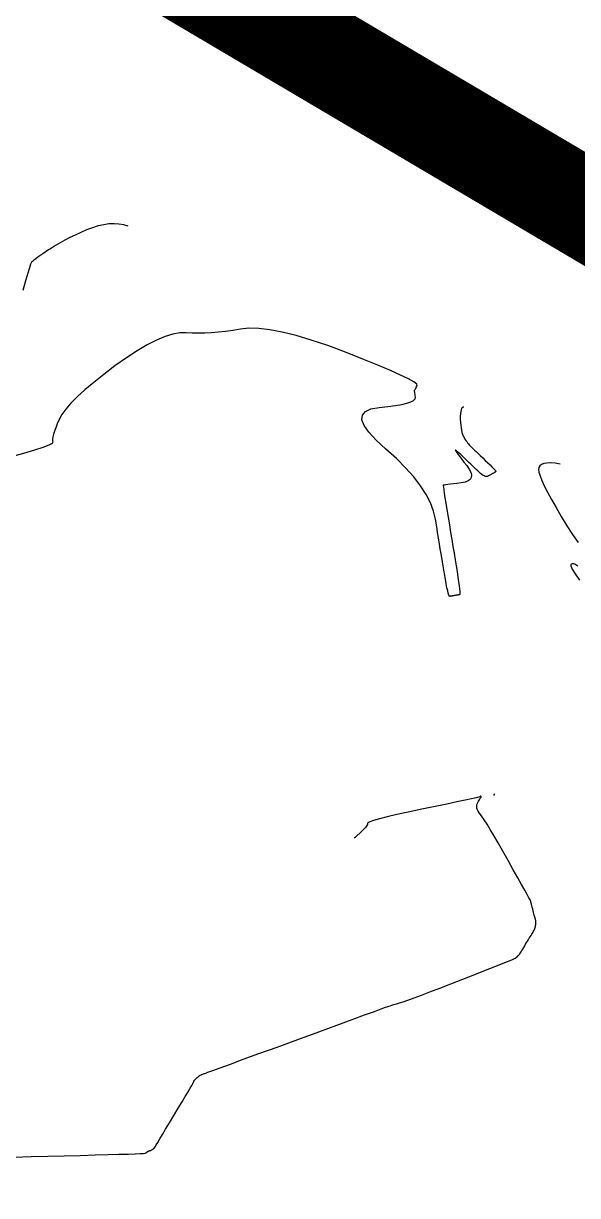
# Model space of a CAD drawing. Header units: metres. Extents: x 729358 to 732680, y 1423022 to 1426117.
# Drawn here: x 730832.46 to 730854.07, y 1425843.03 to 1425888.72 of the extents above; entities that cross this region are included whole.
import ezdxf

# ---------------------------------------------------------------- set-up
doc = ezdxf.new("R2010")
doc.units = ezdxf.units.M
doc.header["$MEASUREMENT"] = 0
doc.linetypes.add('PHANTOM', pattern=[2.5, 1.25, -0.25, 0.25, -0.25, 0.25, -0.25])
for name, color, linetype in [('36Bound', 6, 'PHANTOM'), ('CONTOUR', 59, 'Continuous'), ('INDEX-CON', 252, 'Continuous')]:
    doc.layers.add(name, color=color, linetype=linetype)

# ---------------------------------------------------------------- blocks, each defined once
blk = doc.blocks.new('ct 50 rai')
at = {"layer": 'CONTOUR'}
for points in [[(-165.472, 101.782), (-165.647, 101.834), (-165.83, 101.865), (-166.021, 101.876), (-166.22, 101.867), (-166.426, 101.838), (-166.64, 101.789), (-166.862, 101.721), (-167.091, 101.632), (-167.319, 101.532), (-167.537, 101.433), (-167.744, 101.333), (-167.94, 101.233), (-168.126, 101.132), (-168.301, 101.031), (-168.465, 100.929), (-168.619, 100.827), (-168.759, 100.731), (-168.882, 100.645), (-168.987, 100.57), (-169.075, 100.505), (-169.146, 100.452), (-169.2, 100.409), (-169.237, 100.377), (-169.256, 100.356), (-169.277, 100.3), (-169.321, 100.163), (-169.386, 99.946), (-169.474, 99.648), (-169.583, 99.27)], [(-148.63, 92.508), (-148.83, 92.537), (-149.003, 92.551), (-149.149, 92.548), (-149.268, 92.53), (-149.36, 92.495), (-149.425, 92.444), (-149.463, 92.378), (-149.474, 92.295), (-149.458, 92.186), (-149.415, 92.044), (-149.344, 91.866), (-149.247, 91.654), (-149.122, 91.407), (-148.97, 91.126), (-148.791, 90.81), (-148.585, 90.459), (-148.366, 90.101), (-148.147, 89.764), (-147.929, 89.447)], [(-147.942, 88.521), (-147.983, 88.557), (-148.022, 88.585), (-148.059, 88.605), (-148.095, 88.618), (-148.129, 88.623), (-148.161, 88.62), (-148.191, 88.609), (-148.22, 88.591), (-148.219, 88.536), (-148.161, 88.416), (-148.044, 88.23), (-147.871, 87.979)], [(-169.915, 65.493), (-169.249, 65.509), (-168.598, 65.526), (-167.961, 65.542), (-167.338, 65.559), (-166.76, 65.574), (-166.257, 65.589), (-165.83, 65.601), (-165.478, 65.612), (-165.201, 65.621), (-165, 65.629), (-164.874, 65.635), (-164.823, 65.639), (-164.81, 65.643), (-164.798, 65.648), (-164.786, 65.653), (-164.775, 65.659), (-164.764, 65.666), (-164.754, 65.673), (-164.744, 65.681), (-164.734, 65.69), (-164.725, 65.698), (-164.714, 65.707), (-164.702, 65.714), (-164.689, 65.721), (-164.675, 65.728), (-164.66, 65.734), (-164.644, 65.739), (-164.626, 65.744), (-164.609, 65.748), (-164.592, 65.754), (-164.575, 65.761), (-164.559, 65.769), (-164.544, 65.777), (-164.528, 65.787), (-164.514, 65.798), (-164.5, 65.809), (-164.486, 65.82), (-164.475, 65.831), (-164.465, 65.84), (-164.456, 65.847), (-164.449, 65.854), (-164.444, 65.859), (-164.44, 65.863), (-164.438, 65.866), (-164.436, 65.868), (-164.435, 65.871), (-164.433, 65.874), (-164.432, 65.876), (-164.43, 65.879), (-164.428, 65.883), (-164.427, 65.886), (-164.425, 65.889), (-164.412, 65.911), (-164.377, 65.971), (-164.319, 66.067), (-164.238, 66.201), (-164.135, 66.372), (-164.01, 66.581), (-163.862, 66.826), (-163.692, 67.109), (-163.521, 67.393), (-163.371, 67.642), (-163.244, 67.855), (-163.138, 68.034), (-163.054, 68.178), (-162.992, 68.286), (-162.951, 68.359), (-162.932, 68.397), (-162.924, 68.417), (-162.917, 68.434), (-162.91, 68.449), (-162.905, 68.461), (-162.9, 68.472), (-162.896, 68.48), (-162.893, 68.485), (-162.89, 68.488), (-162.887, 68.491), (-162.881, 68.497), (-162.873, 68.505), (-162.862, 68.514), (-162.85, 68.526), (-162.834, 68.541), (-162.817, 68.557), (-162.797, 68.576), (-162.776, 68.595), (-162.756, 68.613), (-162.736, 68.629), (-162.717, 68.644), (-162.698, 68.657), (-162.68, 68.669), (-162.663, 68.68), (-162.646, 68.689), (-162.628, 68.698), (-162.608, 68.707), (-162.586, 68.716), (-162.563, 68.726), (-162.537, 68.736), (-162.509, 68.746), (-162.48, 68.757), (-162.448, 68.768), (-162.363, 68.799), (-162.174, 68.868), (-161.881, 68.974), (-161.484, 69.119), (-160.982, 69.303), (-160.377, 69.524), (-159.667, 69.783), (-158.853, 70.081), (-158.041, 70.378), (-157.337, 70.636), (-156.741, 70.854), (-156.254, 71.032), (-155.874, 71.171), (-155.603, 71.27), (-155.44, 71.33), (-155.385, 71.35), (-155.384, 71.35), (-155.383, 71.351), (-155.382, 71.351), (-155.382, 71.351), (-155.381, 71.351), (-155.381, 71.352), (-155.381, 71.352), (-155.38, 71.352), (-155.373, 71.354), (-155.35, 71.361), (-155.313, 71.372), (-155.26, 71.388), (-155.192, 71.409), (-155.109, 71.434), (-155.011, 71.464), (-154.898, 71.499), (-154.754, 71.545), (-154.563, 71.612), (-154.324, 71.698), (-154.038, 71.805), (-153.705, 71.931), (-153.324, 72.077), (-152.897, 72.243), (-152.421, 72.43), (-151.953, 72.614), (-151.545, 72.775), (-151.198, 72.913), (-150.912, 73.027), (-150.686, 73.118), (-150.52, 73.186), (-150.416, 73.231), (-150.371, 73.252), (-150.358, 73.261), (-150.347, 73.27), (-150.336, 73.277), (-150.328, 73.284), (-150.321, 73.29), (-150.315, 73.295), (-150.311, 73.299), (-150.308, 73.303), (-150.305, 73.306), (-150.302, 73.31), (-150.297, 73.315), (-150.29, 73.321), (-150.283, 73.328), (-150.274, 73.335), (-150.264, 73.344), (-150.253, 73.353), (-150.24, 73.366), (-150.223, 73.387), (-150.203, 73.414), (-150.18, 73.449), (-150.153, 73.491), (-150.122, 73.54), (-150.089, 73.596), (-150.052, 73.66), (-150.013, 73.726), (-149.976, 73.79), (-149.939, 73.852), (-149.903, 73.911), (-149.867, 73.969), (-149.833, 74.024), (-149.799, 74.078), (-149.766, 74.129), (-149.736, 74.177), (-149.708, 74.222), (-149.684, 74.263), (-149.663, 74.301), (-149.646, 74.334), (-149.631, 74.364), (-149.621, 74.391), (-149.613, 74.414), (-149.607, 74.434), (-149.602, 74.454), (-149.597, 74.474), (-149.593, 74.493), (-149.589, 74.511), (-149.585, 74.529), (-149.582, 74.546), (-149.579, 74.562), (-149.577, 74.579), (-149.576, 74.596), (-149.575, 74.614), (-149.575, 74.633), (-149.577, 74.653), (-149.578, 74.673), (-149.581, 74.695), (-149.584, 74.717), (-149.588, 74.739), (-149.592, 74.758), (-149.595, 74.776), (-149.599, 74.791), (-149.602, 74.804), (-149.605, 74.816), (-149.608, 74.825), (-149.611, 74.832), (-149.615, 74.842), (-149.62, 74.861), (-149.628, 74.889), (-149.638, 74.925), (-149.65, 74.97), (-149.663, 75.024), (-149.679, 75.086), (-149.697, 75.158), (-149.715, 75.229), (-149.731, 75.292), (-149.745, 75.346), (-149.757, 75.392), (-149.767, 75.43), (-149.776, 75.459), (-149.782, 75.479), (-149.787, 75.491), (-149.804, 75.522), (-149.847, 75.6), (-149.917, 75.725), (-150.012, 75.897), (-150.134, 76.116), (-150.283, 76.382), (-150.457, 76.694), (-150.658, 77.054), (-150.862, 77.417), (-151.046, 77.74), (-151.211, 78.024), (-151.356, 78.267), (-151.481, 78.471), (-151.587, 78.635), (-151.672, 78.76), (-151.738, 78.844), (-151.789, 78.908), (-151.829, 78.971), (-151.857, 79.032), (-151.875, 79.091), (-151.882, 79.149), (-151.878, 79.206), (-151.863, 79.261), (-151.837, 79.314), (-151.808, 79.364), (-151.783, 79.407), (-151.761, 79.443), (-151.743, 79.473), (-151.73, 79.496), (-151.72, 79.513), (-151.714, 79.523), (-151.712, 79.526), (-151.712, 79.526), (-151.712, 79.527), (-151.712, 79.528), (-151.713, 79.529), (-151.713, 79.531), (-151.713, 79.533), (-151.714, 79.535), (-151.714, 79.538), (-151.715, 79.541), (-151.715, 79.544), (-151.716, 79.546), (-151.717, 79.549), (-151.718, 79.551), (-151.72, 79.553), (-151.721, 79.554), (-151.723, 79.556), (-151.725, 79.557), (-151.727, 79.557), (-151.731, 79.556), (-151.735, 79.555), (-151.739, 79.552), (-151.745, 79.549), (-151.75, 79.544), (-151.757, 79.539), (-151.799, 79.526), (-151.909, 79.5), (-152.09, 79.46), (-152.339, 79.406), (-152.658, 79.338), (-153.046, 79.256), (-153.503, 79.16), (-154.029, 79.051), (-154.553, 78.94), (-155.003, 78.842), (-155.378, 78.755), (-155.678, 78.68), (-155.904, 78.617), (-156.056, 78.566), (-156.133, 78.527), (-156.136, 78.5), (-156.139, 78.451), (-156.218, 78.346), (-156.372, 78.185), (-156.603, 77.969), (-156.655, 77.922)]]:
    blk.add_lwpolyline(points, dxfattribs=at)
at = {"layer": 'CONTOUR', "flags": 128}
blk.add_lwpolyline([(-151.208, 79.608), (-151.2, 79.615), (-151.195, 79.621), (-151.191, 79.626), (-151.189, 79.629), (-151.189, 79.632), (-151.19, 79.634), (-151.194, 79.635), (-151.199, 79.634), (-151.204, 79.633), (-151.209, 79.632), (-151.213, 79.631), (-151.216, 79.629), (-151.219, 79.627), (-151.22, 79.625), (-151.221, 79.622), (-151.221, 79.619), (-151.22, 79.616), (-151.22, 79.614), (-151.219, 79.611), (-151.219, 79.609), (-151.218, 79.607), (-151.217, 79.606), (-151.217, 79.604), (-151.216, 79.603), (-151.215, 79.603), (-151.215, 79.602), (-151.214, 79.602), (-151.213, 79.603), (-151.212, 79.603), (-151.21, 79.605), (-151.209, 79.606), (-151.208, 79.608)], dxfattribs=at)
at = {"layer": 'INDEX-CON'}
blk.add_lwpolyline([(-152.381, 94.724), (-152.417, 94.723), (-152.448, 94.705), (-152.473, 94.671), (-152.493, 94.621), (-152.508, 94.554), (-152.518, 94.471), (-152.522, 94.372), (-152.522, 94.257), (-152.516, 94.137), (-152.507, 94.026), (-152.494, 93.924), (-152.478, 93.83), (-152.458, 93.744), (-152.434, 93.667), (-152.406, 93.598), (-152.374, 93.538), (-152.341, 93.483), (-152.307, 93.432), (-152.274, 93.383), (-152.241, 93.338), (-152.208, 93.296), (-152.175, 93.257), (-152.142, 93.221), (-152.109, 93.188), (-152.071, 93.152), (-152.024, 93.107), (-151.968, 93.054), (-151.903, 92.991), (-151.828, 92.92), (-151.744, 92.84), (-151.651, 92.75), (-151.548, 92.652), (-151.448, 92.556), (-151.362, 92.472), (-151.289, 92.4), (-151.231, 92.341), (-151.186, 92.293), (-151.156, 92.258), (-151.139, 92.235), (-151.137, 92.225), (-151.141, 92.22), (-151.145, 92.216), (-151.15, 92.211), (-151.154, 92.207), (-151.158, 92.202), (-151.163, 92.197), (-151.167, 92.193), (-151.172, 92.188), (-151.178, 92.183), (-151.185, 92.177), (-151.196, 92.17), (-151.208, 92.162), (-151.223, 92.154), (-151.24, 92.145), (-151.259, 92.134), (-151.28, 92.123), (-151.303, 92.112), (-151.326, 92.1), (-151.349, 92.089), (-151.373, 92.077), (-151.396, 92.065), (-151.42, 92.053), (-151.444, 92.041), (-151.468, 92.028), (-151.494, 92.02), (-151.524, 92.02), (-151.558, 92.028), (-151.596, 92.044), (-151.637, 92.068), (-151.683, 92.101), (-151.732, 92.141), (-151.785, 92.19), (-151.842, 92.244), (-151.904, 92.302), (-151.969, 92.364), (-152.038, 92.43), (-152.111, 92.5), (-152.188, 92.573), (-152.269, 92.65), (-152.354, 92.731), (-152.436, 92.809), (-152.507, 92.876), (-152.568, 92.931), (-152.619, 92.977), (-152.66, 93.011), (-152.69, 93.035), (-152.709, 93.047), (-152.719, 93.049), (-152.716, 93.037), (-152.697, 93.007), (-152.664, 92.959), (-152.616, 92.893), (-152.552, 92.809), (-152.474, 92.707), (-152.38, 92.588), (-152.271, 92.45), (-152.173, 92.311), (-152.111, 92.188), (-152.085, 92.08), (-152.094, 91.988), (-152.14, 91.911), (-152.221, 91.85), (-152.338, 91.804), (-152.492, 91.774), (-152.652, 91.753), (-152.792, 91.734), (-152.911, 91.718), (-153.008, 91.705), (-153.085, 91.695), (-153.141, 91.688), (-153.175, 91.683), (-153.189, 91.681), (-153.188, 91.661), (-153.181, 91.603), (-153.167, 91.506), (-153.147, 91.37), (-153.12, 91.196), (-153.086, 90.983), (-153.045, 90.732), (-152.998, 90.442), (-152.948, 90.138), (-152.9, 89.845), (-152.853, 89.562), (-152.809, 89.291), (-152.766, 89.03), (-152.725, 88.78), (-152.686, 88.541), (-152.649, 88.313), (-152.615, 88.104), (-152.588, 87.922), (-152.567, 87.768), (-152.552, 87.642), (-152.543, 87.543), (-152.54, 87.472), (-152.544, 87.429), (-152.553, 87.413), (-152.566, 87.411), (-152.579, 87.409), (-152.592, 87.406), (-152.606, 87.404), (-152.62, 87.402), (-152.634, 87.399), (-152.648, 87.397), (-152.663, 87.394), (-152.678, 87.392), (-152.694, 87.389), (-152.71, 87.387), (-152.726, 87.384), (-152.743, 87.381), (-152.761, 87.378), (-152.779, 87.375), (-152.798, 87.372), (-152.816, 87.369), (-152.834, 87.366), (-152.852, 87.363), (-152.869, 87.36), (-152.886, 87.357), (-152.902, 87.354), (-152.918, 87.352), (-152.933, 87.349), (-152.95, 87.361), (-152.969, 87.401), (-152.991, 87.469), (-153.015, 87.565), (-153.043, 87.689), (-153.073, 87.842), (-153.105, 88.022), (-153.141, 88.231), (-153.178, 88.459), (-153.218, 88.699), (-153.259, 88.948), (-153.302, 89.209), (-153.346, 89.481), (-153.393, 89.763), (-153.441, 90.056), (-153.491, 90.36), (-153.565, 90.674), (-153.688, 90.995), (-153.858, 91.324), (-154.076, 91.66), (-154.341, 92.005), (-154.655, 92.358), (-155.015, 92.718), (-155.424, 93.086), (-155.807, 93.437), (-156.09, 93.746), (-156.273, 94.012), (-156.356, 94.237), (-156.339, 94.419), (-156.223, 94.559), (-156.007, 94.657), (-155.691, 94.713), (-155.349, 94.749), (-155.054, 94.789), (-154.806, 94.833), (-154.605, 94.881), (-154.451, 94.933), (-154.343, 94.988), (-154.284, 95.047), (-154.271, 95.11), (-154.281, 95.171), (-154.289, 95.224), (-154.296, 95.268), (-154.302, 95.305), (-154.307, 95.333), (-154.31, 95.353), (-154.312, 95.365), (-154.313, 95.369), (-154.313, 95.37), (-154.313, 95.37), (-154.312, 95.371), (-154.312, 95.372), (-154.311, 95.373), (-154.31, 95.375), (-154.309, 95.377), (-154.308, 95.379), (-154.306, 95.381), (-154.305, 95.384), (-154.304, 95.385), (-154.303, 95.387), (-154.303, 95.388), (-154.302, 95.389), (-154.302, 95.389), (-154.302, 95.39), (-154.3, 95.393), (-154.295, 95.401), (-154.287, 95.415), (-154.276, 95.434), (-154.262, 95.459), (-154.245, 95.489), (-154.225, 95.525), (-154.202, 95.566), (-154.224, 95.624), (-154.339, 95.713), (-154.548, 95.83), (-154.85, 95.978), (-155.246, 96.155), (-155.736, 96.362), (-156.319, 96.598), (-156.995, 96.864), (-157.692, 97.123), (-158.336, 97.341), (-158.927, 97.517), (-159.465, 97.651), (-159.951, 97.743), (-160.383, 97.794), (-160.762, 97.802), (-161.089, 97.769), (-161.385, 97.719), (-161.672, 97.678), (-161.95, 97.647), (-162.22, 97.624), (-162.481, 97.611), (-162.733, 97.606), (-162.976, 97.611), (-163.211, 97.625), (-163.456, 97.621), (-163.73, 97.572), (-164.033, 97.478), (-164.365, 97.339), (-164.726, 97.155), (-165.117, 96.926), (-165.536, 96.651), (-165.985, 96.332), (-166.424, 96.001), (-166.815, 95.689), (-167.159, 95.399), (-167.455, 95.128), (-167.703, 94.878), (-167.903, 94.647), (-168.056, 94.438), (-168.161, 94.248), (-168.235, 94.077), (-168.297, 93.924), (-168.347, 93.787), (-168.384, 93.668), (-168.409, 93.566), (-168.421, 93.481), (-168.421, 93.413), (-168.408, 93.363), (-168.439, 93.311), (-168.569, 93.241), (-168.798, 93.152), (-169.126, 93.044), (-169.553, 92.918), (-170.08, 92.773)], dxfattribs=at)

msp = doc.modelspace()

# ---------------------------------------------------------------- linework, layer by layer
at = {"layer": '36Bound', "const_width": 3.84}
msp.add_lwpolyline([(731089.287, 1424869.871), (731097.585, 1425120.068), (731110.411, 1425192.418), (731138.066, 1425349.107), (731186.636, 1425492.901), (731134.878, 1425523.957), (731220.888, 1425664.901), (730803.807, 1425911.355), (730764.779, 1425842.605), (730723.843, 1425770.493), (730682.741, 1425698.758), (730672.5, 1425703.906), (730659.078, 1425710.654), (730650.067, 1425715.184), (730455.778, 1425812.855), (730385.149, 1425653.569), (730390.362, 1425601.868), (730354.833, 1425374.706), (730264.082, 1425176.503), (730117.503, 1425088.872), (729994.076, 1425024.159), (729814.031, 1424892.64)], dxfattribs=at)

# ---------------------------------------------------------------- block references
msp.add_blockref('ct 50 rai', (731002.018, 1425779.034, 78))

doc.saveas('drawing.dxf')
